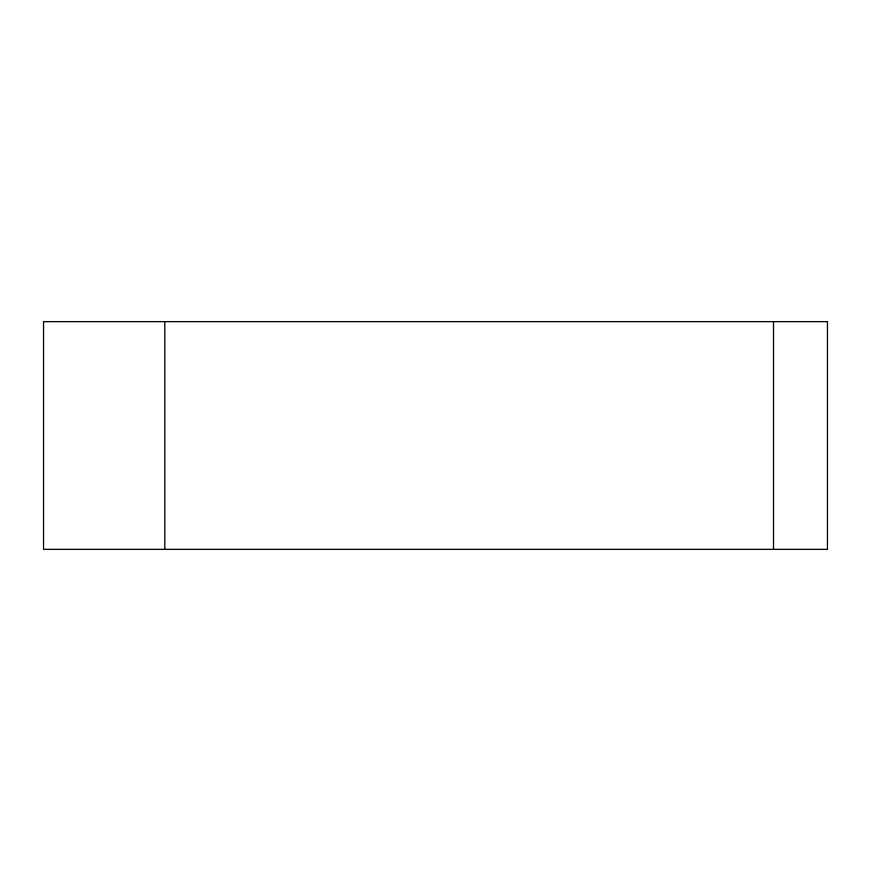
<?xml version="1.0" encoding="UTF-8"?>
<svg xmlns="http://www.w3.org/2000/svg" width="871" height="871" viewBox="0 0 871 871"><rect width="100%" height="100%" fill="white"/><g stroke="black" fill="none" stroke-linecap="round" stroke-linejoin="round"><path stroke-width="1.31" d="M773.513 321.639L773.513 549.361M164.804 321.639L164.804 549.361M827.45 321.639L43.55 321.639L43.55 549.361L827.45 549.361L827.45 321.639"/></g></svg>
